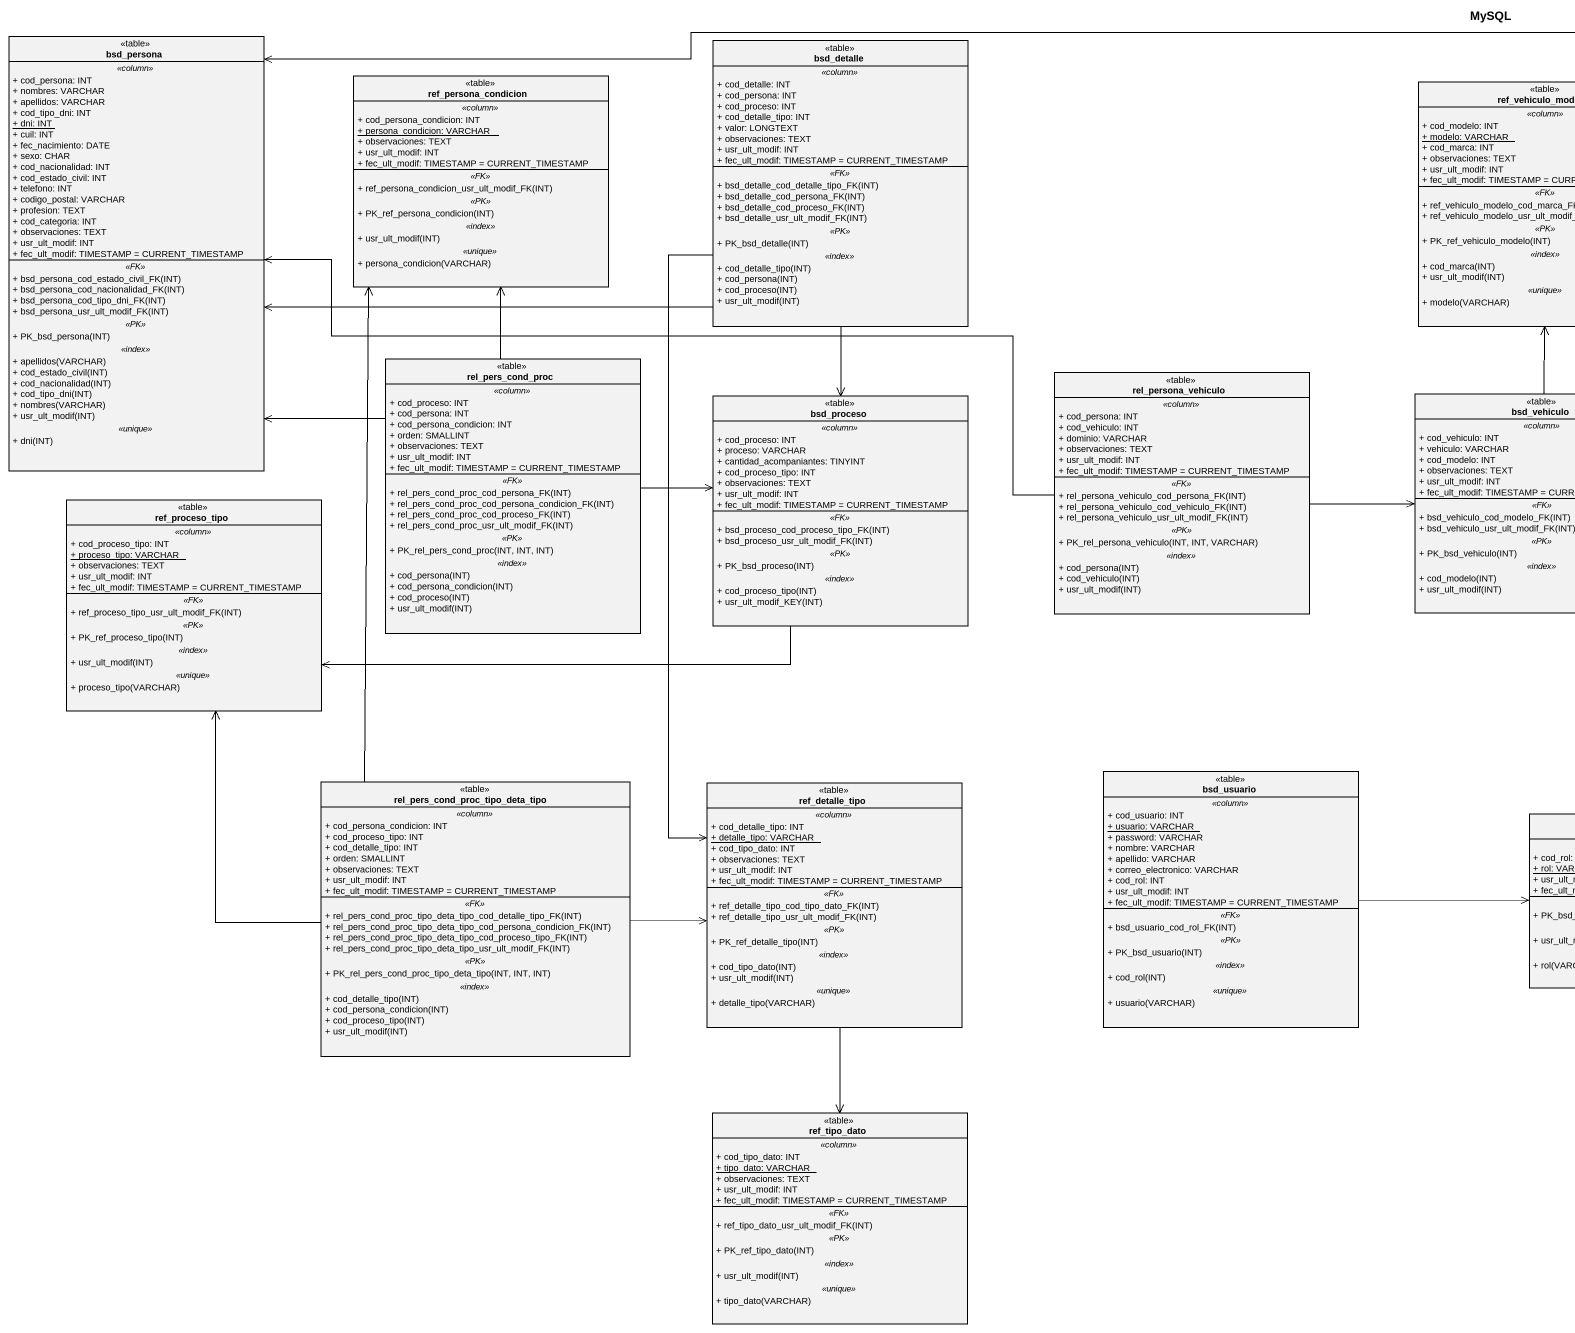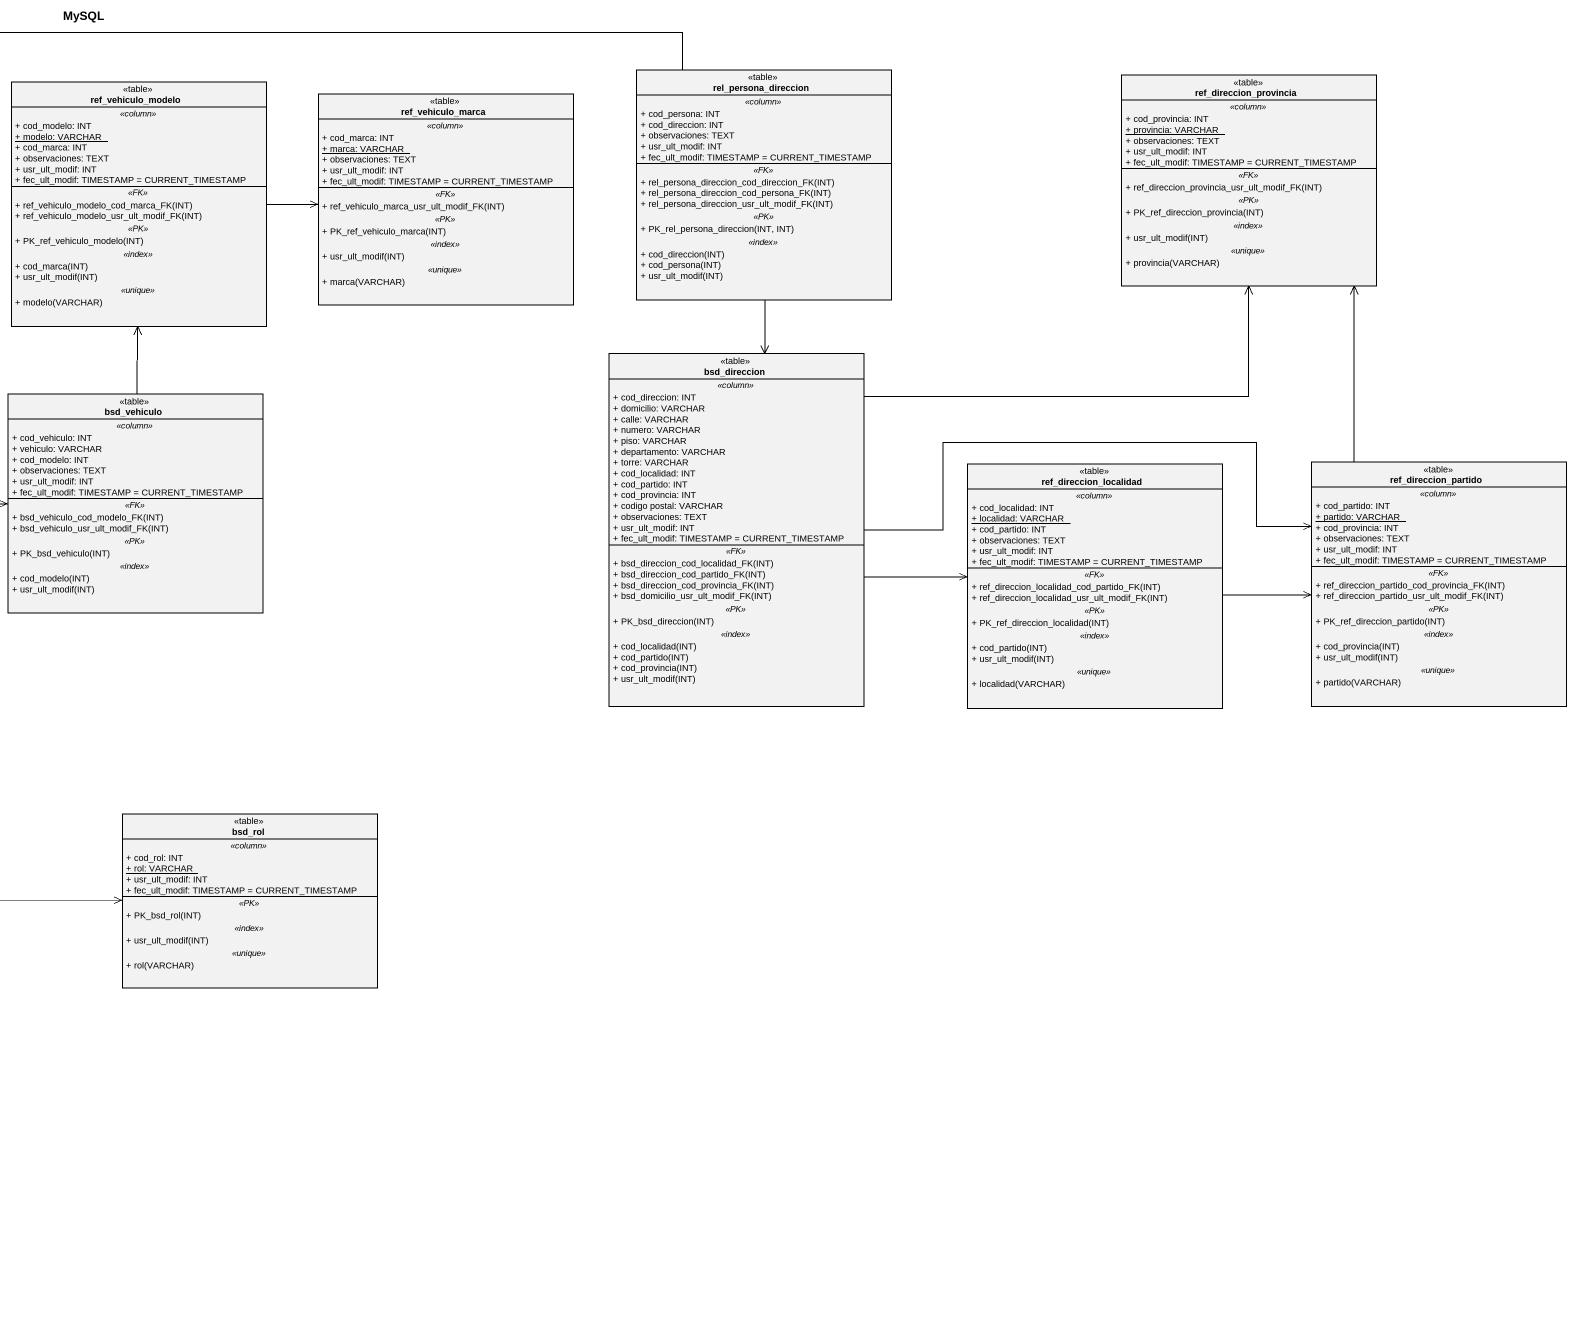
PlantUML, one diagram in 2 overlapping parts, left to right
@startuml
title MySQL
hide circle
hide empty members
skinparam classAttributeIconSize 0
class bsd_persona <<table>> {
  .. <<column>> ..
  + cod_persona: INT
  + nombres: VARCHAR
  + apellidos: VARCHAR
  + cod_tipo_dni: INT
  {static} + dni: INT
  + cuil: INT
  + fec_nacimiento: DATE
  + sexo: CHAR
  + cod_nacionalidad: INT
  + cod_estado_civil: INT
  + telefono: INT
  + codigo_postal: VARCHAR
  + profesion: TEXT
  + cod_categoria: INT
  + observaciones: TEXT
  + usr_ult_modif: INT
  + fec_ult_modif: TIMESTAMP = CURRENT_TIMESTAMP
  .. <<FK>> ..
  + bsd_persona_cod_estado_civil_FK(INT)
  + bsd_persona_cod_nacionalidad_FK(INT)
  + bsd_persona_cod_tipo_dni_FK(INT)
  + bsd_persona_usr_ult_modif_FK(INT)
  .. <<PK>> ..
  + PK_bsd_persona(INT)
  .. <<index>> ..
  + apellidos(VARCHAR)
  + cod_estado_civil(INT)
  + cod_nacionalidad(INT)
  + cod_tipo_dni(INT)
  + nombres(VARCHAR)
  + usr_ult_modif(INT)
  .. <<unique>> ..
  + dni(INT)
}
class bsd_detalle <<table>> {
  .. <<column>> ..
  + cod_detalle: INT
  + cod_persona: INT
  + cod_proceso: INT
  + cod_detalle_tipo: INT
  + valor: LONGTEXT
  + observaciones: TEXT
  + usr_ult_modif: INT
  + fec_ult_modif: TIMESTAMP = CURRENT_TIMESTAMP
  .. <<FK>> ..
  + bsd_detalle_cod_detalle_tipo_FK(INT)
  + bsd_detalle_cod_persona_FK(INT)
  + bsd_detalle_cod_proceso_FK(INT)
  + bsd_detalle_usr_ult_modif_FK(INT)
  .. <<PK>> ..
  + PK_bsd_detalle(INT)
  .. <<index>> ..
  + cod_detalle_tipo(INT)
  + cod_persona(INT)
  + cod_proceso(INT)
  + usr_ult_modif(INT)
}
class rel_persona_direccion <<table>> {
  .. <<column>> ..
  + cod_persona: INT
  + cod_direccion: INT
  + observaciones: TEXT
  + usr_ult_modif: INT
  + fec_ult_modif: TIMESTAMP = CURRENT_TIMESTAMP
  .. <<FK>> ..
  + rel_persona_direccion_cod_direccion_FK(INT)
  + rel_persona_direccion_cod_persona_FK(INT)
  + rel_persona_direccion_usr_ult_modif_FK(INT)
  .. <<PK>> ..
  + PK_rel_persona_direccion(INT, INT)
  .. <<index>> ..
  + cod_direccion(INT)
  + cod_persona(INT)
  + usr_ult_modif(INT)
}
class ref_direccion_provincia <<table>> {
  .. <<column>> ..
  + cod_provincia: INT
  {static} + provincia: VARCHAR
  + observaciones: TEXT
  + usr_ult_modif: INT
  + fec_ult_modif: TIMESTAMP = CURRENT_TIMESTAMP
  .. <<FK>> ..
  + ref_direccion_provincia_usr_ult_modif_FK(INT)
  .. <<PK>> ..
  + PK_ref_direccion_provincia(INT)
  .. <<index>> ..
  + usr_ult_modif(INT)
  .. <<unique>> ..
  + provincia(VARCHAR)
}
class ref_persona_condicion <<table>> {
  .. <<column>> ..
  + cod_persona_condicion: INT
  {static} + persona_condicion: VARCHAR
  + observaciones: TEXT
  + usr_ult_modif: INT
  + fec_ult_modif: TIMESTAMP = CURRENT_TIMESTAMP
  .. <<FK>> ..
  + ref_persona_condicion_usr_ult_modif_FK(INT)
  .. <<PK>> ..
  + PK_ref_persona_condicion(INT)
  .. <<index>> ..
  + usr_ult_modif(INT)
  .. <<unique>> ..
  + persona_condicion(VARCHAR)
}
class ref_vehiculo_modelo <<table>> {
  .. <<column>> ..
  + cod_modelo: INT
  {static} + modelo: VARCHAR
  + cod_marca: INT
  + observaciones: TEXT
  + usr_ult_modif: INT
  + fec_ult_modif: TIMESTAMP = CURRENT_TIMESTAMP
  .. <<FK>> ..
  + ref_vehiculo_modelo_cod_marca_FK(INT)
  + ref_vehiculo_modelo_usr_ult_modif_FK(INT)
  .. <<PK>> ..
  + PK_ref_vehiculo_modelo(INT)
  .. <<index>> ..
  + cod_marca(INT)
  + usr_ult_modif(INT)
  .. <<unique>> ..
  + modelo(VARCHAR)
}
class ref_vehiculo_marca <<table>> {
  .. <<column>> ..
  + cod_marca: INT
  {static} + marca: VARCHAR
  + observaciones: TEXT
  + usr_ult_modif: INT
  + fec_ult_modif: TIMESTAMP = CURRENT_TIMESTAMP
  .. <<FK>> ..
  + ref_vehiculo_marca_usr_ult_modif_FK(INT)
  .. <<PK>> ..
  + PK_ref_vehiculo_marca(INT)
  .. <<index>> ..
  + usr_ult_modif(INT)
  .. <<unique>> ..
  + marca(VARCHAR)
}
class rel_pers_cond_proc <<table>> {
  .. <<column>> ..
  + cod_proceso: INT
  + cod_persona: INT
  + cod_persona_condicion: INT
  + orden: SMALLINT
  + observaciones: TEXT
  + usr_ult_modif: INT
  + fec_ult_modif: TIMESTAMP = CURRENT_TIMESTAMP
  .. <<FK>> ..
  + rel_pers_cond_proc_cod_persona_FK(INT)
  + rel_pers_cond_proc_cod_persona_condicion_FK(INT)
  + rel_pers_cond_proc_cod_proceso_FK(INT)
  + rel_pers_cond_proc_usr_ult_modif_FK(INT)
  .. <<PK>> ..
  + PK_rel_pers_cond_proc(INT, INT, INT)
  .. <<index>> ..
  + cod_persona(INT)
  + cod_persona_condicion(INT)
  + cod_proceso(INT)
  + usr_ult_modif(INT)
}
class rel_persona_vehiculo <<table>> {
  .. <<column>> ..
  + cod_persona: INT
  + cod_vehiculo: INT
  + dominio: VARCHAR
  + observaciones: TEXT
  + usr_ult_modif: INT
  + fec_ult_modif: TIMESTAMP = CURRENT_TIMESTAMP
  .. <<FK>> ..
  + rel_persona_vehiculo_cod_persona_FK(INT)
  + rel_persona_vehiculo_cod_vehiculo_FK(INT)
  + rel_persona_vehiculo_usr_ult_modif_FK(INT)
  .. <<PK>> ..
  + PK_rel_persona_vehiculo(INT, INT, VARCHAR)
  .. <<index>> ..
  + cod_persona(INT)
  + cod_vehiculo(INT)
  + usr_ult_modif(INT)
}
class bsd_direccion <<table>> {
  .. <<column>> ..
  + cod_direccion: INT
  + domicilio: VARCHAR
  + calle: VARCHAR
  + numero: VARCHAR
  + piso: VARCHAR
  + departamento: VARCHAR
  + torre: VARCHAR
  + cod_localidad: INT
  + cod_partido: INT
  + cod_provincia: INT
  + codigo postal: VARCHAR
  + observaciones: TEXT
  + usr_ult_modif: INT
  + fec_ult_modif: TIMESTAMP = CURRENT_TIMESTAMP
  .. <<FK>> ..
  + bsd_direccion_cod_localidad_FK(INT)
  + bsd_direccion_cod_partido_FK(INT)
  + bsd_direccion_cod_provincia_FK(INT)
  + bsd_domicilio_usr_ult_modif_FK(INT)
  .. <<PK>> ..
  + PK_bsd_direccion(INT)
  .. <<index>> ..
  + cod_localidad(INT)
  + cod_partido(INT)
  + cod_provincia(INT)
  + usr_ult_modif(INT)
}
class bsd_proceso <<table>> {
  .. <<column>> ..
  + cod_proceso: INT
  + proceso: VARCHAR
  + cantidad_acompaniantes: TINYINT
  + cod_proceso_tipo: INT
  + observaciones: TEXT
  + usr_ult_modif: INT
  + fec_ult_modif: TIMESTAMP = CURRENT_TIMESTAMP
  .. <<FK>> ..
  + bsd_proceso_cod_proceso_tipo_FK(INT)
  + bsd_proceso_usr_ult_modif_FK(INT)
  .. <<PK>> ..
  + PK_bsd_proceso(INT)
  .. <<index>> ..
  + cod_proceso_tipo(INT)
  + usr_ult_modif_KEY(INT)
}
class bsd_vehiculo <<table>> {
  .. <<column>> ..
  + cod_vehiculo: INT
  + vehiculo: VARCHAR
  + cod_modelo: INT
  + observaciones: TEXT
  + usr_ult_modif: INT
  + fec_ult_modif: TIMESTAMP = CURRENT_TIMESTAMP
  .. <<FK>> ..
  + bsd_vehiculo_cod_modelo_FK(INT)
  + bsd_vehiculo_usr_ult_modif_FK(INT)
  .. <<PK>> ..
  + PK_bsd_vehiculo(INT)
  .. <<index>> ..
  + cod_modelo(INT)
  + usr_ult_modif(INT)
}
class ref_direccion_partido <<table>> {
  .. <<column>> ..
  + cod_partido: INT
  {static} + partido: VARCHAR
  + cod_provincia: INT
  + observaciones: TEXT
  + usr_ult_modif: INT
  + fec_ult_modif: TIMESTAMP = CURRENT_TIMESTAMP
  .. <<FK>> ..
  + ref_direccion_partido_cod_provincia_FK(INT)
  + ref_direccion_partido_usr_ult_modif_FK(INT)
  .. <<PK>> ..
  + PK_ref_direccion_partido(INT)
  .. <<index>> ..
  + cod_provincia(INT)
  + usr_ult_modif(INT)
  .. <<unique>> ..
  + partido(VARCHAR)
}
class ref_proceso_tipo <<table>> {
  .. <<column>> ..
  + cod_proceso_tipo: INT
  {static} + proceso_tipo: VARCHAR
  + observaciones: TEXT
  + usr_ult_modif: INT
  + fec_ult_modif: TIMESTAMP = CURRENT_TIMESTAMP
  .. <<FK>> ..
  + ref_proceso_tipo_usr_ult_modif_FK(INT)
  .. <<PK>> ..
  + PK_ref_proceso_tipo(INT)
  .. <<index>> ..
  + usr_ult_modif(INT)
  .. <<unique>> ..
  + proceso_tipo(VARCHAR)
}
class ref_direccion_localidad <<table>> {
  .. <<column>> ..
  + cod_localidad: INT
  {static} + localidad: VARCHAR
  + cod_partido: INT
  + observaciones: TEXT
  + usr_ult_modif: INT
  + fec_ult_modif: TIMESTAMP = CURRENT_TIMESTAMP
  .. <<FK>> ..
  + ref_direccion_localidad_cod_partido_FK(INT)
  + ref_direccion_localidad_usr_ult_modif_FK(INT)
  .. <<PK>> ..
  + PK_ref_direccion_localidad(INT)
  .. <<index>> ..
  + cod_partido(INT)
  + usr_ult_modif(INT)
  .. <<unique>> ..
  + localidad(VARCHAR)
}
class bsd_usuario <<table>> {
  .. <<column>> ..
  + cod_usuario: INT
  {static} + usuario: VARCHAR
  + password: VARCHAR
  + nombre: VARCHAR
  + apellido: VARCHAR
  + correo_electronico: VARCHAR
  + cod_rol: INT
  + usr_ult_modif: INT
  + fec_ult_modif: TIMESTAMP = CURRENT_TIMESTAMP
  .. <<FK>> ..
  + bsd_usuario_cod_rol_FK(INT)
  .. <<PK>> ..
  + PK_bsd_usuario(INT)
  .. <<index>> ..
  + cod_rol(INT)
  .. <<unique>> ..
  + usuario(VARCHAR)
}
class "rel_pers_cond_proc_tipo_deta_tipo" as rel_pers_cond_proc_tipo <<table>> {
  .. <<column>> ..
  + cod_persona_condicion: INT
  + cod_proceso_tipo: INT
  + cod_detalle_tipo: INT
  + orden: SMALLINT
  + observaciones: TEXT
  + usr_ult_modif: INT
  + fec_ult_modif: TIMESTAMP = CURRENT_TIMESTAMP
  .. <<FK>> ..
  + rel_pers_cond_proc_tipo_deta_tipo_cod_detalle_tipo_FK(INT)
  + rel_pers_cond_proc_tipo_deta_tipo_cod_persona_condicion_FK(INT)
  + rel_pers_cond_proc_tipo_deta_tipo_cod_proceso_tipo_FK(INT)
  + rel_pers_cond_proc_tipo_deta_tipo_usr_ult_modif_FK(INT)
  .. <<PK>> ..
  + PK_rel_pers_cond_proc_tipo_deta_tipo(INT, INT, INT)
  .. <<index>> ..
  + cod_detalle_tipo(INT)
  + cod_persona_condicion(INT)
  + cod_proceso_tipo(INT)
  + usr_ult_modif(INT)
}
class ref_detalle_tipo <<table>> {
  .. <<column>> ..
  + cod_detalle_tipo: INT
  {static} + detalle_tipo: VARCHAR
  + cod_tipo_dato: INT
  + observaciones: TEXT
  + usr_ult_modif: INT
  + fec_ult_modif: TIMESTAMP = CURRENT_TIMESTAMP
  .. <<FK>> ..
  + ref_detalle_tipo_cod_tipo_dato_FK(INT)
  + ref_detalle_tipo_usr_ult_modif_FK(INT)
  .. <<PK>> ..
  + PK_ref_detalle_tipo(INT)
  .. <<index>> ..
  + cod_tipo_dato(INT)
  + usr_ult_modif(INT)
  .. <<unique>> ..
  + detalle_tipo(VARCHAR)
}
class bsd_rol <<table>> {
  .. <<column>> ..
  + cod_rol: INT
  {static} + rol: VARCHAR
  + usr_ult_modif: INT
  + fec_ult_modif: TIMESTAMP = CURRENT_TIMESTAMP
  .. <<PK>> ..
  + PK_bsd_rol(INT)
  .. <<index>> ..
  + usr_ult_modif(INT)
  .. <<unique>> ..
  + rol(VARCHAR)
}
class ref_tipo_dato <<table>> {
  .. <<column>> ..
  + cod_tipo_dato: INT
  {static} + tipo_dato: VARCHAR
  + observaciones: TEXT
  + usr_ult_modif: INT
  + fec_ult_modif: TIMESTAMP = CURRENT_TIMESTAMP
  .. <<FK>> ..
  + ref_tipo_dato_usr_ult_modif_FK(INT)
  .. <<PK>> ..
  + PK_ref_tipo_dato(INT)
  .. <<index>> ..
  + usr_ult_modif(INT)
  .. <<unique>> ..
  + tipo_dato(VARCHAR)
}
bsd_detalle -left-> bsd_persona
bsd_detalle --> bsd_proceso
bsd_detalle --> ref_detalle_tipo
rel_persona_direccion -left-> bsd_persona
rel_persona_direccion --> bsd_direccion
ref_vehiculo_modelo -right-> ref_vehiculo_marca
rel_pers_cond_proc -up-> bsd_persona
rel_pers_cond_proc -up-> ref_persona_condicion
rel_pers_cond_proc -right-> bsd_proceso
rel_persona_vehiculo -left-> bsd_persona
rel_persona_vehiculo -right-> bsd_vehiculo
bsd_direccion -up-> ref_direccion_provincia
bsd_direccion -right-> ref_direccion_partido
bsd_direccion -right-> ref_direccion_localidad
bsd_proceso -left-> ref_proceso_tipo
bsd_vehiculo -up-> ref_vehiculo_modelo
ref_direccion_partido -up-> ref_direccion_provincia
ref_direccion_localidad -right-> ref_direccion_partido
bsd_usuario -right-> bsd_rol
rel_pers_cond_proc_tipo -up-> ref_persona_condicion
rel_pers_cond_proc_tipo -up-> ref_proceso_tipo
rel_pers_cond_proc_tipo -right-> ref_detalle_tipo
ref_detalle_tipo --> ref_tipo_dato
@enduml
